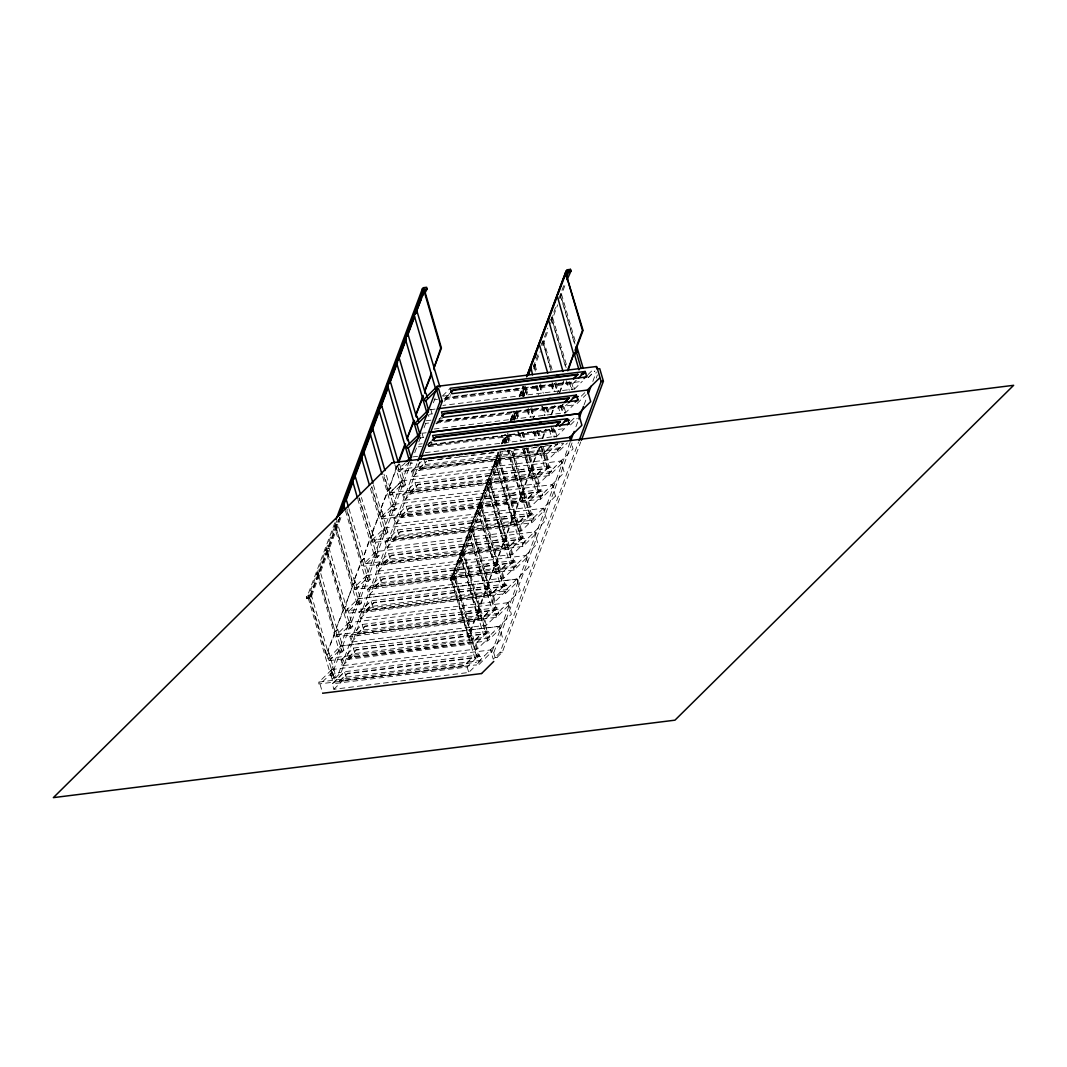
<?xml version="1.0" encoding="UTF-8"?>
<svg xmlns="http://www.w3.org/2000/svg" width="1067" height="1067" viewBox="0 0 1067 1067"><rect width="100%" height="100%" fill="white"/><g stroke="black" fill="none" stroke-linecap="round" stroke-linejoin="round"><path stroke-width="0.75" stroke-dasharray="5 3.75" d="M529.019 566.977L504.691 591.158L345.708 610.978L344.921 612.658L346.428 613.458L505.411 593.639L517.842 581.382M555.467 496.115L531.126 520.296L372.143 540.115L371.356 541.796L372.863 542.596L531.846 522.777L544.277 510.519M340.947 517.602L311.204 597.107L309.964 598.334L306.776 598.72L306.296 597.067L307.469 595.906L335.465 521.083M306.776 598.72L308.016 597.493L337.172 519.549M326.209 655.205L329.129 653.097L326.209 655.205L309.297 597.347L338.452 519.389M339.666 517.535L309.923 597.267L326.849 655.125M339.813 517.575L310.644 595.519L309.47 596.68L306.296 597.067M335.025 631.597L327.729 651.137L335.665 631.517L337.759 629.423L335.025 631.584L318.099 573.726L320.207 571.645L337.119 629.503L337.946 629.477L335.025 631.584L318.099 573.726A2.708 0.8 -16.3 0 1 316.726 573.619L316.752 573.419A4.508 1.334 -16.3 0 1 318.873 571.925L320.207 571.645M329.023 548.025L327.689 548.305A4.508 1.334 -16.3 0 0 325.555 549.798L348.456 628.476A2.708 0.8 -16.3 0 0 350.536 628.516L352.79 626.516L346.748 605.856L343.841 607.963L345.935 605.883L329.023 548.025L326.915 550.105L343.881 607.91L336.545 627.529L344.481 607.897L346.562 605.803L345.988 603.829L353.297 584.276L345.988 603.829M364.194 558.561L361.46 560.722L354.164 580.288L362.1 560.655L364.194 558.561L363.607 556.587L370.916 537.034L373.01 534.94L379.238 555.654L376.971 557.654A2.708 0.8 -16.3 0 1 374.944 557.668L357.898 499.516M399.445 464.078L397.351 466.159L390.055 485.725L390.629 487.699L387.895 489.86L380.599 509.426L388.548 489.793L390.815 487.752L396.857 508.412L394.603 510.413A2.708 0.8 -16.3 0 1 392.563 510.426L382.413 475.829M396.764 466.186L390.055 485.725M372.423 532.966L379.732 513.414L371.783 533.047L373.01 534.94L370.276 537.101L363.607 556.587M419.624 462.038L341.2 672.277L334.411 678.999L332.144 679.279L330.357 673.17L408.981 462.411M334.411 678.999L332.624 672.89L411.235 462.131M414.73 452.768L416.477 448.087M418.811 441.845L420.558 437.15M424.052 427.787L425.8 423.106M433.375 402.806L435.123 398.124M332.144 679.279L338.933 672.557L417.944 460.757M502.304 452.901L455.062 579.168L453.822 580.395L450.647 580.795L450.154 579.141L451.328 577.981L498.569 451.714M501.477 443.912L504.984 434.562M510.226 420.531L513.734 411.182M519.562 395.59L523.057 386.241M468.586 637.386L469.4 637.359L452.488 579.501A2.708 0.8 -16.3 0 0 454.475 578.981L454.915 578.727A4.508 1.334 -16.3 0 0 455.636 577.407L454.582 577.42L471.507 635.278L468.493 637.466L450.941 579.688L498.316 452.728M501.623 443.872L504.918 435.016M510.426 420.251L513.734 411.395M519.242 396.631L523.097 386.294M474.628 658.046L476.896 656.058A2.708 0.8 -16.3 0 1 478.603 655.938A4.508 1.334 -16.3 0 1 477.883 657.245L477.442 657.499A2.708 0.8 -16.3 0 1 474.868 658.059L451.581 579.608L498.943 452.648M502.25 443.792L505.558 434.936M511.066 420.171L514.374 411.315M519.882 396.551L523.737 386.214M450.647 580.795L451.875 579.568L499.703 451.741M503.197 442.392L506.118 434.589M511.36 420.558L514.868 411.208M520.696 395.617L524.19 386.267M500.97 451.581L453.155 579.408L451.915 580.635M504.478 442.231L507.972 432.869M512.64 420.398L516.135 411.048M521.963 395.457L525.471 386.107M451.875 579.568L455.062 579.168L454.515 577.594L501.157 452.875M504.664 443.525L508.159 434.162M513.414 420.131L516.908 410.782M522.163 396.751L525.658 387.401M533.233 367.128L535.567 360.899M536.154 359.339L538.488 353.097M541.396 345.308L547.811 328.156M550.732 320.367L556.561 304.775M558.895 298.547L564.723 282.955M505.798 443.552L509.292 434.189M515.121 418.611L518.042 410.808M523.297 396.777L526.791 387.428M533.793 368.715L540.209 351.577M542.529 345.335L548.371 329.743M550.705 323.514L557.694 304.802M560.028 298.573L565.857 282.982M479.403 611.778L476.682 613.925L469.373 633.491L469.96 635.465L467.866 637.546M478.776 611.844L478.189 609.871L485.538 590.264M511.973 519.402L504.624 539.008L505.211 540.996L503.117 543.063L495.822 562.629L496.395 564.616L494.301 566.684L487.005 586.25L487.579 588.237L485.485 590.304L468.573 532.446L492.487 610.817A2.708 0.8 -16.3 0 0 495.061 610.257L495.501 610.017A4.508 1.334 -16.3 0 0 496.222 608.697A2.708 0.8 -16.3 0 0 494.514 608.817L492.26 610.804M504.651 542.876L487.739 485.018A2.708 0.8 -16.3 0 0 489.726 484.498L490.166 484.245A4.508 1.334 -16.3 0 0 490.887 482.924L489.833 482.938L506.758 540.796L503.837 542.903L509.879 563.563L511.8 561.655L505.265 538.928L512.573 519.389L495.008 461.584L511.933 519.442L514.027 517.375L513.44 515.388L520.789 495.782M529.605 472.161L522.256 491.767L522.83 493.754L520.736 495.822L507.479 450.474M522.697 448.74L529.552 472.201L531.646 470.134L531.073 468.146L538.408 448.54M542.129 438.51L545.504 429.494M550.945 414.89L554.307 405.873M559.188 392.776L563.683 380.746M542.77 438.43L546.131 429.414M551.572 414.81L554.947 405.793M559.828 392.696L563.763 382.173M460.397 555.987L483.444 634.425L485.365 632.518L478.83 609.79L486.139 590.251L489.126 588.037L472.214 530.179L473.255 530.166A4.508 1.334 -16.3 0 1 472.548 531.486L472.107 531.739A2.708 0.8 -16.3 0 1 470.107 532.26L487.032 590.118L485.485 590.304M495.021 566.524L495.835 566.497L478.923 508.639A2.708 0.8 -16.3 0 0 480.91 508.119L481.35 507.865A4.508 1.334 -16.3 0 0 482.071 506.545L481.017 506.558L497.942 564.416L494.941 566.604L477.376 508.826L501.063 587.183L502.984 585.276L496.448 562.549L503.757 543.01L506.758 540.796M514.654 517.295L514.081 515.308L521.39 495.768L524.377 493.554L512.027 451.328M532.286 470.054L531.699 468.066L539.008 448.527L541.009 446.513L547.051 467.173L545.13 469.08L539.088 448.42L542.009 446.313M570.098 442.338L491.474 653.097L493.741 652.804L572.365 442.058M575.927 426.72L578.247 420.478M584.076 404.873L586.983 397.057M592.812 381.452L596.306 372.09M596.24 378.051L597.4 374.93M331.477 669.583L490.447 649.976L493.261 659.206L500.05 652.471L578.487 442.245M493.741 652.804L495.528 658.926L502.317 652.19L580.741 441.951M355.564 582.235L352.657 584.343L355.564 582.235L361.606 602.895L359.352 604.896A2.708 0.8 -16.3 0 1 357.312 604.909L334.371 526.178A4.508 1.334 -16.3 0 1 336.492 524.684L337.826 524.404L354.751 582.262L352.657 584.343L335.732 526.484L337.826 524.404M328.356 651.07L335.171 673.757L332.904 675.758A2.708 0.8 -16.3 0 1 330.877 675.771L307.936 597.04A4.508 1.334 -16.3 0 1 310.057 595.546L311.391 595.266L328.316 653.124M405.673 484.805L403.406 486.792A2.708 0.8 -16.3 0 1 401.379 486.805L401.392 486.605A4.508 1.334 -16.3 0 1 403.526 485.112A2.708 0.8 -16.3 0 1 405.433 484.778L399.632 464.132L396.711 466.239L398.818 464.158M392.523 510.386L392.589 510.226A4.508 1.334 -16.3 0 1 394.71 508.732A2.708 0.8 -16.3 0 1 396.631 508.399L396.857 508.412M388.041 532.033L385.787 534.034A2.708 0.8 -16.3 0 1 383.747 534.047L383.773 533.847A4.508 1.334 -16.3 0 1 385.894 532.353A2.708 0.8 -16.3 0 1 387.814 532.02L381.999 511.373L379.092 513.48L371.316 486.899M374.944 557.668L374.957 557.467A4.508 1.334 -16.3 0 1 377.091 555.974A2.708 0.8 -16.3 0 1 378.998 555.64L379.238 555.654M370.422 579.274L368.155 581.275A2.708 0.8 -16.3 0 1 366.128 581.288L366.141 581.088A4.508 1.334 -16.3 0 1 368.275 579.594A2.708 0.8 -16.3 0 1 370.182 579.261L348.936 508.599M357.272 604.869L357.338 604.709A4.508 1.334 -16.3 0 1 359.459 603.215A2.708 0.8 -16.3 0 1 361.38 602.882L361.606 602.895M348.496 628.53L348.522 628.33A4.508 1.334 -16.3 0 1 350.643 626.836A2.708 0.8 -16.3 0 1 352.563 626.502L352.79 626.516M343.987 650.136L341.72 652.137A2.708 0.8 -16.3 0 1 339.693 652.15L339.706 651.95A4.508 1.334 -16.3 0 1 341.84 650.457A2.708 0.8 -16.3 0 1 343.747 650.123L337.172 627.449M330.837 675.718L330.89 675.571A4.508 1.334 -16.3 0 1 333.024 674.077A2.708 0.8 -16.3 0 1 334.931 673.744L335.171 673.757M370.329 537.048L373.197 534.994M405.22 462.678C404.967 464.452 393.976 470.067 399.311 471.734L558.281 451.915L567.351 442.992M401.832 480.91L389.482 493.114L389.282 495.021L549.478 475.535L561.909 463.278M555.467 496.062L552.173 484.645L393.149 504.438L380.172 518.175L381.679 518.975L540.662 499.156L553.093 486.899M534.474 531.806L534.447 531.819A1.467 1.227 45.3 0 1 535.287 534.287L534.554 531.886L375.531 551.679L362.553 565.417L364.06 566.217L523.03 546.397L535.474 534.14M366.701 575.313L354.231 587.597L354.031 589.491L514.227 570.018L526.658 557.761M349.122 622.381L336.612 634.838L336.398 636.732L496.595 617.26L509.026 605.002M478.243 662.02L502.584 637.839L499.303 626.369L340.28 646.162L327.262 659.619L328.809 660.7L487.779 640.88L500.223 628.623M331.557 669.889L318.98 682.08L318.78 683.974L475.509 664.941M442.485 395.977L450.287 388.268M570.205 382.399L445.473 397.951L449.794 393.136M445.473 397.951L451.021 392.456M444.085 401.419L450.767 394.817M430.721 409.168L432.108 413.943L429.841 415.93A2.708 0.8 -16.3 0 1 428.147 416.05M438.884 419.371L442.218 416.077M436.376 423.932L441.951 418.437M421.905 432.789L423.292 437.563L421.038 439.551A2.708 0.8 -16.3 0 1 420.385 439.657M399.471 471.707L410.382 460.784M431.055 441.485L427.72 444.779L552.453 429.227M431.175 441.898L427.854 445.192L552.573 429.641M428.681 446.459L432.028 443.152M390.629 487.699L388.535 489.78L383.96 474.135M411.595 471.241L423.839 459.13L425.44 464.572L413.196 476.682L411.595 471.241L546.491 454.435L557.628 443.419M389.482 493.114L401.939 480.83L560.949 461.011L564.256 472.534L552.079 484.578M390.655 495.328L402.899 483.218M514.054 450.247L551.546 445.579L543.77 453.262L419.038 468.813L425.573 461.811M419.038 468.813L426.813 461.117M381.239 509.346L381.813 511.32L379.092 513.48L381.999 511.373M381.813 511.32L379.719 513.4L371.943 486.819M402.793 494.861L415.036 482.751L549.918 465.946L551.519 471.387L539.262 483.498L404.38 500.303L402.793 494.861L537.675 478.056L549.918 465.946M381.746 518.909L394.083 506.838M410.101 492.02L417.877 484.325L542.61 468.786L534.954 476.882L410.101 492.02L534.834 476.469L542.61 468.786M410.221 492.434L417.997 484.738L542.73 469.2M404.38 500.303L416.623 488.193L551.519 471.387M308.056 598.56L311.391 595.266M522.99 390.535L526.138 388.441A4.508 1.334 -16.3 0 1 525.417 389.762L524.977 390.015A2.708 0.8 -16.3 0 1 522.99 390.535L524.817 396.791M371.863 540.355L384.32 528.072L543.316 508.252L546.651 519.682L522.31 543.917L363.047 563.976M393.976 518.482L406.22 506.372L541.102 489.566L542.703 495.008L530.459 507.118L395.564 523.924L393.976 518.482L528.859 501.677L541.102 489.566M373.023 542.57L385.28 530.459M401.285 515.641L409.061 507.945L533.793 492.407L526.138 500.503L401.285 515.641L526.018 500.09L533.793 492.407M401.405 516.055L409.181 508.359L533.913 492.821M395.564 523.924L407.807 511.813L542.703 495.008M346.828 510.68L361.46 560.722L364.38 558.615M515.548 418.838L514.174 414.156L516.268 412.075L517.322 412.062L519.242 418.477M385.16 542.103L397.404 529.992L532.3 513.187L533.887 518.629L521.643 530.739L386.747 547.544L385.16 542.103L520.056 525.297L532.3 513.187M376.464 554.08L364.22 566.19M392.483 539.262L400.245 531.566L524.977 516.028L517.322 524.124L392.483 539.262L517.202 523.71L524.977 516.028M392.603 539.675L400.378 531.98L525.097 516.441M386.747 547.544L399.005 535.434L533.887 518.629M354.804 580.208L355.378 582.182L353.284 584.263L335.732 526.484A2.708 0.8 -16.3 0 1 334.358 526.391L334.358 526.391M505.358 437.777L508.506 435.683A4.508 1.334 -16.3 0 1 507.799 437.003L507.358 437.257A2.708 0.8 -16.3 0 1 505.358 437.777L506.732 442.458M376.344 565.723L388.601 553.613L523.484 536.808L525.071 542.249L512.827 554.36L377.945 571.165L376.344 565.723L511.24 548.918L523.484 536.808M355.311 589.771L367.648 577.7M383.667 562.883L391.442 555.187L516.175 539.649L508.519 547.744L383.667 562.883L508.399 547.331L516.175 539.649M383.787 563.296L391.562 555.6L516.295 540.062M377.945 571.165L390.189 559.055L525.071 542.249M576.26 380.265L572.926 383.573L574.513 389.015L442.925 405.407M496.542 461.397L499.703 459.303A4.508 1.334 -16.3 0 1 498.983 460.624L498.542 460.877A2.708 0.8 -16.3 0 1 496.542 461.397L518.922 539.955A2.708 0.8 -16.3 0 0 521.496 539.409L521.936 539.155A4.508 1.334 -16.3 0 0 522.657 537.835A2.708 0.8 -16.3 0 0 520.949 537.955L518.695 539.942M345.428 611.218L358.005 598.827L516.855 579.048M367.541 589.344L379.785 577.234L514.667 560.428L516.268 565.87L504.011 577.981L369.129 594.786L367.541 589.344L502.424 572.539L514.667 560.428M358.832 601.321L346.588 613.432M588.05 374.57L593.132 369.542M374.85 586.503L382.626 578.807L507.358 563.269L499.703 571.365L374.85 586.503L499.583 570.952L507.358 563.269M574.513 389.015L582.315 381.306M374.97 586.917L382.746 579.221L507.479 563.683M588.09 377.718L594.692 371.196M588.184 377.678L594.906 371.009M369.129 594.786L381.372 582.675L516.268 565.87M563.616 403.833L561.389 406.02L436.656 421.572M435.803 423.186L564.11 407.194L567.457 403.886M487.739 485.018L489.833 482.938M337.692 636.999L350.029 624.942A1.467 1.227 45.3 0 1 349.136 622.488L349.296 622.474M581.275 396.177L585.33 392.163M434.109 429.027L565.71 412.636L573.499 404.927M366.034 610.124L373.81 602.428L498.542 586.89L490.887 594.986L366.034 610.124L490.767 594.572L498.542 586.89M366.154 610.537L373.93 602.842L498.662 587.303M577.087 403.526L586.103 394.63M360.313 618.407L372.556 606.296L507.452 589.491L505.865 584.049L370.969 600.854L358.725 612.965L360.313 618.407L495.208 601.601L507.452 589.491M428.641 446.593L555.307 430.815L557.521 428.614M540.462 446.513L539.008 448.527M478.923 508.639L481.017 506.558M349.909 636.586L362.153 624.475L497.049 607.67L498.636 613.112L486.392 625.222L351.496 642.027L349.909 636.586L484.805 619.767L497.049 607.67M328.969 660.673L341.213 648.563M570.432 421.798L576.513 415.783M357.232 633.745L364.994 626.049L489.726 610.511L482.071 618.607L357.232 633.745L481.951 618.193L489.726 610.511M425.293 452.648L556.894 436.256L564.683 428.547M357.352 634.158L365.127 626.462L489.846 610.924M570.472 424.959L577.287 418.251M351.496 642.027L363.754 629.917L498.636 613.112M551.426 445.166L543.65 452.848L418.918 468.4M526.791 448.047L533.193 469.933L530.192 472.121L522.897 491.687L523.47 493.674M470.107 532.26L472.214 530.179M527.965 448.313L540.369 490.713A4.508 1.334 -16.3 0 1 539.569 491.914L539.128 492.167A2.708 0.8 -16.3 0 1 536.554 492.714L530.272 472.041L533.193 469.933M341.093 660.206L353.35 648.096L488.233 631.291L489.82 636.732L477.576 648.843L342.694 665.648L341.093 660.206L475.989 643.388L488.233 631.291M398.298 469.507L557.561 449.434L563.643 443.419L559.281 443.965M348.416 657.365L356.191 649.67L480.924 634.131L473.268 642.227L348.416 657.365L473.148 641.814L480.924 634.131M413.196 476.682L548.078 459.877L560.322 447.767L558.735 442.325M348.536 657.779L356.311 650.083L481.044 634.545M342.694 665.648L354.938 653.538L489.82 636.732M477.402 613.765L478.216 613.738L461.291 555.88L463.398 553.8L464.452 553.786L487.486 632.438A4.508 1.334 -16.3 0 1 486.685 633.638L486.259 633.878A2.708 0.8 -16.3 0 1 483.671 634.438L483.444 634.425M527.511 516.321L529.765 514.334A2.708 0.8 -16.3 0 1 531.473 514.214A4.508 1.334 -16.3 0 1 530.752 515.534L530.312 515.788A2.708 0.8 -16.3 0 1 527.738 516.335L521.456 495.662L524.377 493.554M389.775 492.874L548.745 473.054L573.059 448.927L571.352 442.818M339.599 680.986L347.375 673.29L472.107 657.752L464.452 665.848L339.599 680.986L464.332 665.435L472.107 657.752M339.719 681.4L347.495 673.704L472.228 658.166M333.878 689.269L346.121 677.158L481.017 660.353L479.416 654.911L344.534 671.717L332.29 683.827L333.878 689.269L468.76 672.463L476.562 664.754M536.314 492.701L538.582 490.713A2.708 0.8 -16.3 0 1 540.289 490.593M498.649 459.317L515.561 517.175L511.92 519.442M452.488 579.501L454.582 577.42M513.467 519.256L515.561 517.175M380.679 516.735L539.929 496.675L552.186 484.578A1.467 1.227 45.3 0 1 552.906 487.045L552.813 487.072M495.835 566.497L497.942 564.416M487.032 590.118L489.126 588.037M354.231 587.597L513.494 567.537L525.738 555.427A1.467 1.227 45.3 0 1 526.471 557.908L525.671 555.427L537.835 543.356L535.167 534.314M372.556 606.296L370.969 600.854L358.725 612.965L493.608 596.146L505.865 584.049M478.216 613.738L480.31 611.658L463.398 553.8M469.4 637.359L471.507 635.278M336.612 634.838L495.875 614.779L520.189 590.651L516.948 579.141M327.796 658.459L487.059 638.399L511.373 614.272L508.132 602.762A1.467 1.227 45.3 0 1 508.839 605.149L508.719 605.176M346.121 677.158L344.521 671.717L332.29 683.827L467.173 667.008L479.416 654.911M477.669 663.647L481.017 660.353M479.056 664.448L491.407 652.244M318.98 682.08L476.602 662.234M332.397 672.183L320.06 684.24L322.661 693.203M560.228 295.532L560.668 295.279A4.508 1.334 -16.3 0 0 561.389 293.959L560.335 293.972L574.966 344.014M550.759 319.38A2.708 0.8 -16.3 0 0 551.412 319.153L551.852 318.9A4.508 1.334 -16.3 0 0 552.573 317.579L551.519 317.593L566.15 367.635M533.793 366.394L534.234 366.141A4.508 1.334 -16.3 0 0 534.954 364.821M514.174 414.156A2.708 0.8 -16.3 0 0 516.161 413.636L516.601 413.382A4.508 1.334 -16.3 0 0 517.322 412.062M545.13 469.08L545.37 469.093A2.708 0.8 -16.3 0 0 547.945 468.546L548.385 468.293A4.508 1.334 -16.3 0 0 549.092 466.973A2.708 0.8 -16.3 0 0 547.398 467.093L547.051 467.173M461.291 555.88A2.708 0.8 -16.3 0 0 463.291 555.36L463.732 555.107A4.508 1.334 -16.3 0 0 464.452 553.786M509.879 563.563L510.119 563.576A2.708 0.8 -16.3 0 0 512.693 563.016L513.134 562.776A4.508 1.334 -16.3 0 0 513.854 561.455A2.708 0.8 -16.3 0 0 512.147 561.575L511.8 561.655M501.063 587.183L501.303 587.197A2.708 0.8 -16.3 0 0 503.877 586.637L504.318 586.397A4.508 1.334 -16.3 0 0 505.038 585.076A2.708 0.8 -16.3 0 0 503.331 585.196L502.984 585.276M543.263 508.199L543.29 508.185A1.467 1.227 45.3 0 1 544.09 510.666M508.012 602.682L349.189 622.648M499.196 626.302L340.333 646.042A1.467 1.227 45.3 0 0 341.053 648.589M490.393 649.923L490.42 649.896A1.467 1.227 45.3 0 1 491.22 652.39L491.06 652.417M505.291 593.652L504.691 591.158M558.214 451.915L557.561 449.434M549.398 475.535L548.745 473.054M487.712 640.88L487.059 638.399M521.536 469.853L523.817 469.2M512.72 493.474L515.001 492.821M503.917 517.095L506.198 516.441M495.101 540.716L497.382 540.062M486.285 564.336L488.566 563.683M477.469 587.957L479.75 587.303M468.666 611.578L470.947 610.924M459.85 635.198L462.131 634.545M451.034 658.819L453.315 658.166M412.569 463.078L412.222 463.171A2.708 0.8 -16.3 0 1 410.195 463.185L410.208 462.985A4.508 1.334 -16.3 0 1 410.328 462.811M540.542 499.169L539.929 496.675M531.726 522.79L531.126 520.296M485.365 632.518L485.698 632.438A2.708 0.8 -16.3 0 1 487.406 632.318M387.908 489.86L383.32 474.215M522.87 546.424L522.31 543.917M514.067 570.045L513.494 567.537M343.841 607.963L326.915 550.105A2.708 0.8 -16.3 0 1 325.542 550.012L325.502 549.958M480.31 611.658L477.309 613.845L470.013 633.411L470.6 635.399M496.435 617.286L495.875 614.779M330.357 673.17L332.624 672.89M338.933 672.557L341.2 672.277M500.05 652.471L502.317 652.19M333.744 677.692L336.012 677.412M494.861 657.619L497.129 657.325M443.045 396.137L451.248 395.123M445.352 397.538L570.085 381.986L572.245 389.748M434.162 399.818L437.47 399.405M444.085 398.578L581.262 381.493M444.619 399.565L572.926 383.573M430.041 409.755L435.229 409.061M426.04 420.785L430.961 420.171M439.151 419.144L442.432 418.744M438.177 420.945L561.269 405.607M425.36 423.439L428.654 423.025M436.923 421.998L572.445 405.113M422.865 433.175L426.146 432.762M418.864 444.205L422.145 443.792M428.707 442.978L431.975 442.565M418.197 446.86L421.505 446.446M428.107 445.619L563.629 428.734M412.636 456.916L417.597 456.303M554.907 444.512L557.814 444.152A4.508 1.334 -16.3 0 1 557.187 444.672L556.747 444.926A2.708 0.8 -16.3 0 1 556.094 445.152M428.334 460.504L431.628 460.09M438.217 459.277L444.792 458.45M446.446 458.25L453.022 457.423M459.61 456.609L462.905 456.196M471.134 455.169L474.428 454.755M481.017 453.942L487.592 453.115M489.246 452.915L495.822 452.088M502.41 451.274L505.705 450.861M513.934 449.834L517.228 449.42M523.817 448.607L530.392 447.78M533.633 447.38L538.488 446.78M544.957 445.966L548.185 445.566M428.454 460.917L469.613 455.796M471.254 455.582L512.413 450.461M425.44 464.572L560.322 447.767M546.091 468.133L554.84 467.039M529.552 472.201L523.79 450.234M537.275 491.754L546.024 490.66M520.736 495.822L508.119 450.394M528.472 515.374L537.208 514.281M519.656 538.995L528.392 537.901M361.46 560.722L347.002 509.039M460.397 555.987L476.682 613.938M366.795 575.366L525.698 555.494M510.84 562.616L519.589 561.522M494.301 566.684L487.646 586.17L494.181 608.897M307.469 595.906L310.644 595.519L311.204 597.107L308.016 597.493M451.328 577.981L454.515 577.594M450.154 579.141L453.342 578.741L453.822 580.395M516.881 579.114L357.898 598.92A1.467 1.227 45.3 0 0 358.672 601.348M502.023 586.236L510.773 585.143M346.562 605.803L346.748 605.856M493.221 609.857L501.957 608.764M484.405 633.478L493.141 632.384M475.589 657.099L484.338 656.005M561.562 463.451L561.629 463.451A1.467 1.227 45.3 0 0 560.989 460.957M372.957 534.98L361.406 497.489M526.311 557.934L529.032 566.924M393.256 504.344L393.176 504.278A1.467 1.227 45.3 0 0 393.923 506.865M384.533 527.992L384.48 527.978A1.467 1.227 45.3 0 0 385.12 530.486M375.731 551.612L375.664 551.599A1.467 1.227 45.3 0 0 376.304 554.106M552.106 369.595L543.837 341.333L542.716 341.213L550.945 369.355M432.108 413.943L431.882 413.916A2.708 0.8 -16.3 0 0 429.961 414.249A4.508 1.334 -16.3 0 0 429.574 414.436M423.292 437.563L423.065 437.537A2.708 0.8 -16.3 0 0 421.145 437.87A4.508 1.334 -16.3 0 0 420.065 438.43M390.815 487.752L390.002 487.779L385.427 472.147M366.741 575.14L366.861 575.22A1.467 1.227 45.3 0 0 367.488 577.727M307.87 597.2L307.91 597.24A2.708 0.8 -16.3 0 0 309.297 597.347M331.49 669.623L331.517 669.663A1.467 1.227 45.3 0 0 332.237 672.21M402.046 480.884L402.032 480.857A1.467 1.227 45.3 0 0 402.739 483.244M561.469 294.092L575.7 342.774M560.388 295.466L574.633 344.148M552.653 317.713L566.897 366.394M571.485 382.093L573.779 389.948M551.586 319.086L565.817 367.768M569.311 382.013L571.632 389.962M566.457 380.732L569.245 390.269M564.123 407.194L565.71 412.636M555.787 382.159L558.534 391.589M562.216 404.153L564.963 413.569M555.053 383.44L557.801 392.816M551.039 370.969L543.05 342.52A4.508 1.334 -16.3 0 0 543.757 341.2M554.707 383.533L557.001 391.389M561.135 405.527L563.429 413.369M560.495 405.633L562.816 413.583M552.039 382.386L554.787 391.762M551.599 384.053L553.88 391.882M558.108 405.94L560.428 413.889M550.959 384.133L553.253 391.962M555.307 430.815L556.894 436.256M535.034 364.954L537.328 372.796M540.542 383.8L543.29 393.216M547.424 407.354L549.732 415.21M553.4 427.774L556.16 437.19M533.9 364.834L536.181 372.65M539.835 385.16L542.129 392.976M546.237 407.06L548.531 414.876M533.953 366.328L535.794 372.61M539.462 385.174L541.756 393.016M545.891 407.154L548.198 415.01M551.866 427.574L554.627 436.99M551.212 427.667L554.013 437.203M537.288 385.68L539.569 393.496M543.69 407.567L545.971 415.383M536.381 385.787L538.675 393.603M542.329 406.114L545.077 415.503M549.292 429.561L551.626 437.51M535.741 385.867L538.488 395.243M541.689 406.194L544.437 415.583M546.491 454.435L548.078 459.877M526.218 388.575L528.058 394.857M531.726 407.421L534.487 416.837M538.622 430.975L540.916 438.83M543.21 446.673L549.185 467.093M525.084 388.455L526.911 394.71M531.033 408.781L533.767 418.171M537.435 430.681L539.715 438.497M525.137 389.948L526.978 396.23M530.659 408.794L533.407 418.211M537.088 430.775L539.382 438.63M541.676 446.486L548.105 468.466M528.018 407.727L530.752 417.117M534.874 431.188L537.154 439.004M523.91 396.897L521.443 390.722L522.817 395.417M527.565 409.408L529.859 417.224M533.967 431.295L536.261 439.124M526.938 409.488L529.219 417.304M533.34 431.375L535.621 439.204M537.675 478.056L539.262 483.498M523.377 432.602L525.671 440.458M516.268 412.075L518.095 418.331M522.216 432.402L524.497 440.218M516.335 413.569L517.708 418.277M521.843 432.415L524.137 440.258M526.431 448.113L539.288 492.087M532.193 470.134L538.235 490.793M519.656 432.922L521.95 440.738M524.23 448.553L531.086 472.014M514.641 418.958L512.627 414.343L514.467 420.598M518.295 431.468L521.043 440.844M517.668 431.548L520.403 440.924M528.872 501.677L530.459 507.118M508.586 435.816L510.426 442.098M513.187 451.514L531.553 514.334M507.465 435.696L509.746 443.512M507.519 437.19L509.359 443.472M511.653 451.314L530.486 515.708M523.39 493.754L529.432 514.414M509.012 450.287L522.283 495.635M505.825 442.578L503.824 437.963L505.198 442.658M520.056 525.284L521.643 530.739M499.783 459.437L522.737 537.955M498.702 460.811L521.67 539.328M514.574 517.375L520.616 538.035M511.24 548.905L512.827 554.36M490.967 483.058L513.934 561.575M489.886 484.431L512.854 562.949M502.424 572.526L504.011 577.981M482.151 506.678L505.118 585.196M481.084 508.052L504.037 586.57M493.621 596.146L495.208 601.601M473.348 530.299L496.302 608.817M472.268 531.673L495.235 610.191M484.805 619.767L486.392 625.222M463.451 555.293L486.419 633.811M475.989 643.388L477.576 648.843M455.716 577.54L478.683 656.058M454.635 578.914L477.603 657.432M470.507 635.479L476.549 656.138M415.023 482.751L416.623 488.193M467.173 667.008L468.76 672.463M397.711 466.039L403.753 486.699M394.91 464.772L401.339 486.765M406.22 506.372L407.807 511.813M388.895 489.66L394.937 510.319M397.404 529.992L399.005 535.434M373.41 484.818L381.186 511.4M380.079 513.28L386.121 533.94M370.396 488.459L383.707 534.007M388.588 553.613L390.189 559.055M371.263 536.901L377.318 557.561M359.472 497.929L370.916 537.021L358.845 498.009M379.772 577.234L381.372 582.675M362.46 560.522L368.502 581.182M345.415 510.573L366.088 581.248M353.644 584.142L359.686 604.802M362.153 624.475L363.754 629.917M344.828 607.763L350.87 628.423M353.337 648.096L354.938 653.538M336.025 631.384L342.067 652.044M316.686 573.579L339.639 652.097M327.209 655.005L333.251 675.664M309.47 596.68L309.964 598.334M428.12 415.383A4.508 1.334 -16.3 0 1 428.867 414.81M542.61 342.774A2.708 0.8 -16.3 0 1 541.262 343.174M499.303 626.289A1.467 1.227 45.3 0 1 500.036 628.77M516.935 579.048A1.467 1.227 45.3 0 1 517.655 581.528M486.832 485.125L503.757 543.01L486.832 485.125"/><path stroke-width="1.5" d="M493.781 661.407L481.604 673.517M336.038 519.522L422.359 288.81L423.466 287.69L426.64 287.29L427.133 288.957L424.919 293.118M338.346 516.441L422.905 290.397L427.133 288.957M388.055 386.227L379.785 408.381L381.893 406.3L398.351 462.598M389.162 383.28L396.871 362.607M397.964 359.659L406.234 337.519M406.78 336.038L414.489 315.365M415.036 313.898L423.852 290.277L440.778 348.135L434.109 367.622L441.418 348.069L424.493 290.197L422.292 296.092M340.133 514.667L388.015 386.881M389.188 383.773L406.1 338.559M407.261 335.438L414.263 316.739M415.423 313.618L425.226 289.197M341.32 513.107L344.081 505.731M345.735 501.303L352.897 482.111M353.991 479.163L362.26 457.009M362.807 455.542L370.516 434.869M372.17 430.441L379.332 411.248M380.972 406.82L387.588 389.108M390.349 381.719L397.511 362.527M398.605 359.579L405.767 340.386M407.421 335.958L414.583 316.766M415.677 313.818L421.185 299.053M398.231 462.184L404.967 444.139M413.783 420.518L407.034 438.564L414.423 420.438M423.159 395.39L415.85 414.943L423.226 396.817M431.415 373.277L424.666 391.322L431.481 374.704M398.858 462.104L405.607 444.059M409.568 460.851L436.35 389.042L438.617 388.761L442.285 401.299L420.785 458.917M417.944 460.757L440.017 401.579L436.35 389.042M526.565 376.878L566.217 270.871L567.324 269.764L570.512 269.364L570.992 271.031L567.03 279.861M526.951 375.957L565.51 272.618L583.062 330.397L575.767 349.963L580.915 367.928M528.138 374.397L539.155 344.881M539.702 343.401L557.334 296.159L573.619 354.097L567.444 370.662M557.881 294.679L566.15 272.538M528.272 375.357L530.032 370.676M534.687 358.205L536.434 353.524M566.284 276.98L569.084 271.271M568.084 370.582L573.619 354.097L575.713 352.03L575.126 350.043L582.475 330.437L565.51 272.618M570.685 440.778L574.179 431.415M578.834 418.918L583.489 406.434M588.157 393.936L591.065 386.134M579.061 440.684L601.134 381.506L597.467 368.969L599.734 368.675L603.402 381.226L581.328 440.404M435.669 389.135L413.689 313.605A4.508 1.334 -16.3 0 1 415.81 312.111L417.144 311.817L439.991 387.134M426.853 412.756L404.873 337.225A4.508 1.334 -16.3 0 1 406.994 335.732L408.328 335.438L425.253 393.296L426.066 393.27L427.467 398.044M418.037 436.376L396.057 360.846A4.508 1.334 -16.3 0 1 398.191 359.352L399.525 359.059L416.437 416.917L417.25 416.89L418.651 421.665M409.221 459.997L387.254 384.467A4.508 1.334 -16.3 0 1 389.375 382.973L390.709 382.68L407.621 440.538L408.448 440.511M394.443 463.198L378.438 408.087A4.508 1.334 -16.3 0 1 380.559 406.594L381.893 406.3M381.959 474.255L369.622 431.708A4.508 1.334 -16.3 0 1 371.743 430.214L373.077 429.921L384.974 470.574M369.475 485.312L360.806 455.329A4.508 1.334 -16.3 0 1 362.94 453.835L364.274 453.542L372.957 483.258M357.445 497.942L352.003 478.95A4.508 1.334 -16.3 0 1 354.124 477.456L355.458 477.162L360.486 494.368M344.961 508.999L343.187 502.557A4.508 1.334 -16.3 0 1 345.308 501.077L346.642 500.783L348.469 507.038M373.077 429.921L370.983 432.002A2.708 0.8 -16.3 0 1 369.609 431.908L369.555 431.855M566.217 270.871L566.764 272.458L570.992 271.031M428.387 409.968L415.69 422.532L415.543 423.946L417.09 424.466M569.391 270.471L570.512 269.364M426.907 414.623L416.997 424.426L419.598 433.375M450.901 392.042L453.128 389.842L577.861 374.304L573.539 379.105M451.021 392.456L453.248 390.255L577.981 374.717M419.691 433.682L406.874 446.153L406.727 447.566L408.274 448.087M408.194 448.047L419.198 437.163M442.098 415.663L444.312 413.462L569.044 397.924L564.723 402.726M442.218 416.077L444.432 413.876L569.164 398.338M406.327 461.584L410.875 457.303M432.175 440.378L435.496 437.083L560.228 421.545L555.907 426.347M433.402 439.697L435.616 437.497L560.348 421.958M574.246 354.017L577.26 351.83L575.887 347.135M573.419 378.692L577.861 374.304M578.501 378.065L585.169 371.463L586.77 376.904L451.875 393.71L450.274 388.268L585.169 371.463M583.996 378.572L587.037 375.571M564.603 402.312L569.044 397.924M568.564 402.779L576.353 395.083L577.954 400.525L443.058 417.33L441.471 411.889L576.353 395.083M575.18 402.192L578.234 399.191M599.467 378.091L587.37 390.069L438.524 408.648M556.894 424.839L560.228 421.545M559.762 426.4L567.551 418.704L569.138 424.146L434.256 440.951L432.655 435.509L567.551 418.704M578.554 413.689L590.705 401.632L587.424 390.162A1.467 1.227 45.3 0 1 588.157 392.563M567.391 424.813L569.418 422.812M569.738 437.31L581.902 425.253L578.634 413.796M438.15 388.735L438.017 388.775A1.467 1.227 45.3 0 1 437.27 386.281L437.99 388.761L425.813 400.805L424.533 400.538L424.733 398.645L437.19 386.347L596.2 366.528A1.467 1.227 45.3 0 1 596.973 368.942L596.253 366.555M556.787 375.371L559.068 374.717M547.971 398.991L550.252 398.338M539.155 422.612L541.449 421.958M440.017 401.579L442.285 401.299M601.134 381.506L603.402 381.226M426.08 289.997L422.905 290.397L422.359 288.81M566.764 272.458L569.951 272.072M548.518 319.78L562.976 371.463M434.056 369.675L434.109 367.622M530.899 367.021L532.553 374.917M581.342 373.65L585.716 373.103M425.24 393.296L425.306 391.242M416.437 416.917L416.49 414.863M573.993 397.084L578.354 396.537M429.721 432.268L578.461 413.729L431.068 432.148M565.177 420.705L569.551 420.158M420.611 455.969L569.751 437.39M423.839 459.13L445.272 456.463M448.567 456.049L453.515 455.436M456.809 455.022L461.758 454.409M465.052 453.995L488.126 451.128M491.42 450.714L496.368 450.087M499.663 449.687L504.611 449.06M507.905 448.66L532.633 445.579M534.26 445.366L557.107 442.525M481.524 673.557L322.674 693.243M575.153 353.911L574.339 353.937L578.981 369.836M425.906 400.845L428.414 409.755M570.378 439.831L569.818 437.417M413.623 313.751L413.663 313.805A2.708 0.8 -16.3 0 0 414.463 313.938M404.806 337.372L404.86 337.425A2.708 0.8 -16.3 0 0 405.647 337.559M395.99 360.993L396.044 361.046A2.708 0.8 -16.3 0 0 396.844 361.18M387.188 384.613L387.228 384.667A2.708 0.8 -16.3 0 0 388.028 384.8M378.372 408.234L378.412 408.288A2.708 0.8 -16.3 0 0 379.212 408.421M360.753 455.476L360.793 455.529A2.708 0.8 -16.3 0 0 361.113 455.622M351.937 479.096L351.977 479.15A2.708 0.8 -16.3 0 0 352.777 479.283M343.121 502.717L343.161 502.77A2.708 0.8 -16.3 0 0 343.494 502.864M428.507 410.061L428.481 410.021A1.467 1.227 45.3 0 0 428.454 411.955M567.324 269.764L567.817 271.431M576.62 345.908L583.049 367.902M539.075 343.481L547.758 373.197M423.466 287.69L423.959 289.357M407.674 438.484L409.368 443.699M408.181 448.073L410.782 456.996M572.379 398.191A2.708 0.8 -16.3 0 0 574.379 397.684L574.82 397.431A4.508 1.334 -16.3 0 0 575.54 396.11A2.708 0.8 -16.3 0 0 574.486 396.11M581.195 374.57A2.708 0.8 -16.3 0 0 583.196 374.064L583.636 373.81A4.508 1.334 -16.3 0 0 584.343 372.49A2.708 0.8 -16.3 0 0 583.302 372.503M569.805 437.337A1.467 1.227 45.3 0 1 570.538 439.804M411.048 459.384A1.467 1.227 45.3 0 1 410.822 457.143M578.621 413.716A1.467 1.227 45.3 0 1 579.341 416.183M419.865 435.763A1.467 1.227 45.3 0 1 419.638 433.522M564.23 421.705A2.708 0.8 -16.3 0 0 565.563 421.305L566.003 421.052A4.508 1.334 -16.3 0 0 566.724 419.731A2.708 0.8 -16.3 0 0 566.257 419.691M392.042 462.771L53.35 797.636L674.958 720.172L1013.65 385.307L392.042 462.771"/></g></svg>
